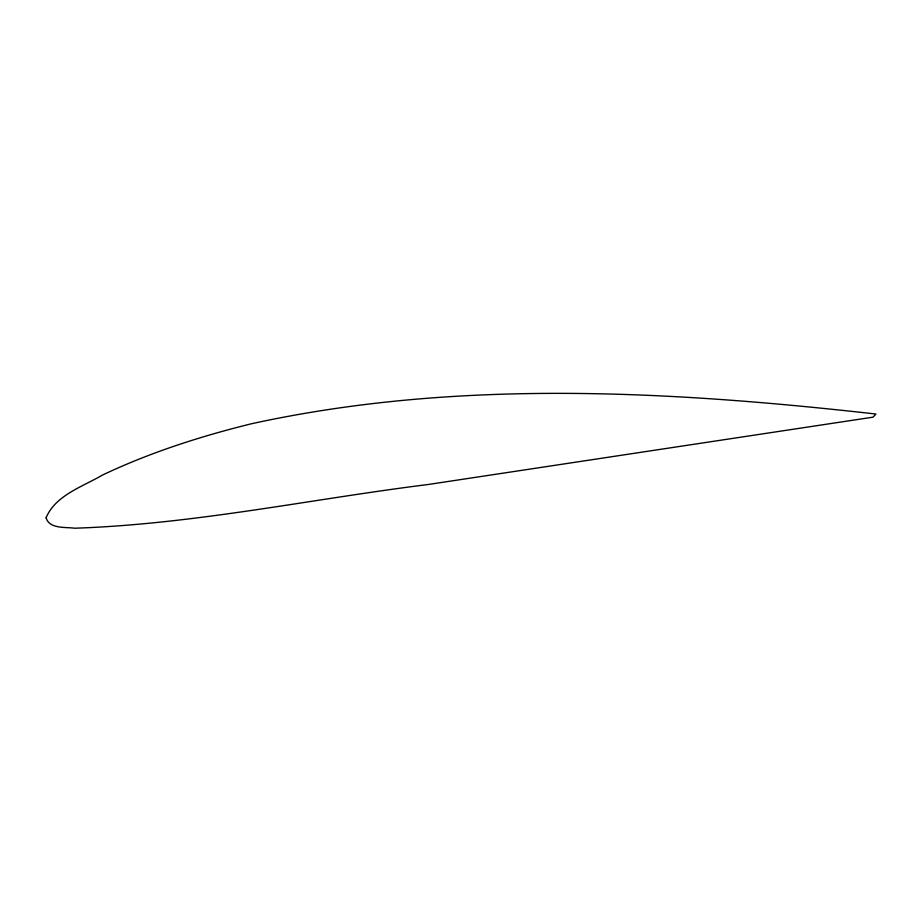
<?xml version="1.0" encoding="UTF-8"?>
<svg xmlns="http://www.w3.org/2000/svg" width="922" height="922" viewBox="0 0 922 922"><rect width="100%" height="100%" fill="white"/><g stroke="black" fill="none" stroke-linecap="round" stroke-linejoin="round"><path stroke-width="1.38" d="M46.1 517.749C49.235 529.147 65.566 526.911 74.751 528.214C193.47 524.238 310.679 499.171 428.269 484.488L873.03 417.17L875.9 414.024C669.049 390.767 456.217 378.93 251.349 423.786C200.431 436.337 150.171 452.483 102.688 474.945C82.957 486.562 55.504 495.16 46.1 517.749"/></g></svg>
